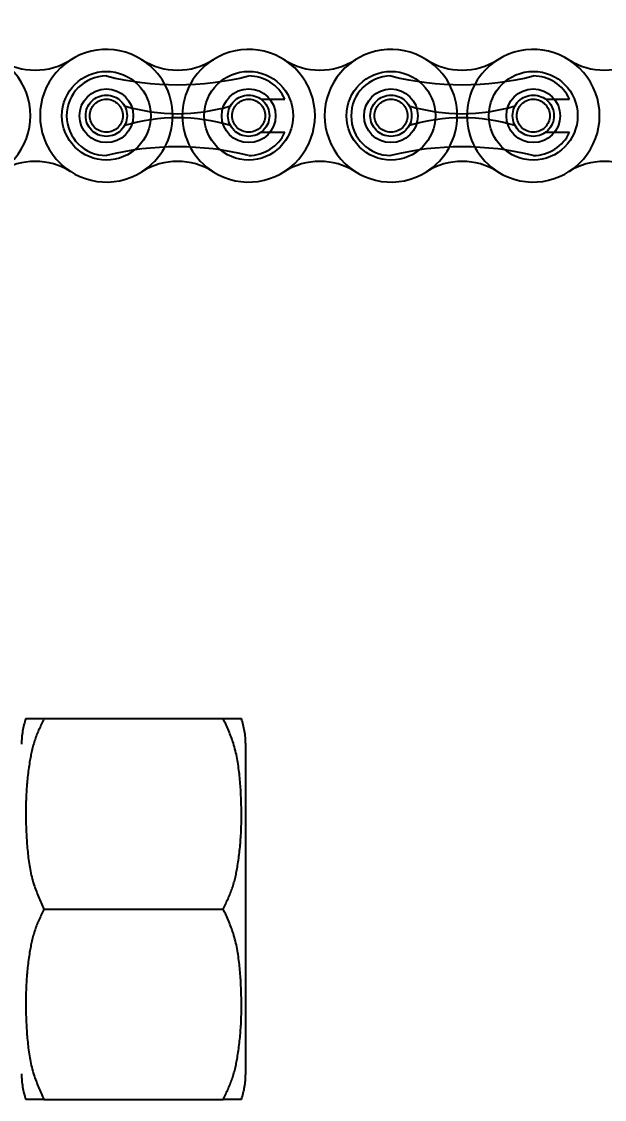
# Model space of a CAD drawing. Header units: metres. Extents: x 0 to 21025, y 0 to 14850.
# Drawn here: x 2351.6 to 2403.6, y 6315.9 to 6412.1 of the extents above; entities that cross this region are included whole.
import ezdxf

# ---------------------------------------------------------------- set-up
doc = ezdxf.new("R2010")
doc.units = ezdxf.units.M
doc.header["$LTSCALE"] = 25
doc.linetypes.add('HIDDEN2', pattern=[4.7625, 3.175, -1.5875])
for name, color, linetype in [('18_COTAS', 7, 'Continuous'), ('SL4', 4, 'Continuous'), ('ST1', 7, 'HIDDEN2')]:
    doc.layers.add(name, color=color, linetype=linetype)
doc.styles.add('ROMANS', font='ROMANS.SHX')
doc.dimstyles.new('25___1-25', dxfattribs={"dimscale": 25, "dimtxt": 2.5, "dimasz": 2, "dimexe": 1.5, "dimexo": 1, "dimgap": 0.5, "dimtad": 1, "dimzin": 12, "dimtxsty": 'ROMANS', "dimcen": 0, "dimclrd": 256, "dimclre": 256, "dimclrt": 3, "dimazin": 3, "dimtfac": 1, "dimtmove": 0, "dimatfit": 0, "dimfxl": 1, "dimlwd": -1, "dimlwe": -1, "dimarcsym": 0})

# ---------------------------------------------------------------- blocks, each defined once
blk = doc.blocks.new('*D13')
at = {"layer": '18_COTAS', "transparency": 16777216}
for p, q in [((2083.564, 6357.865), (2083.564, 7037.945)), ((6382.514, 6357.865), (6382.514, 7037.945)), ((2133.564, 7000.445), (6332.514, 7000.445))]:
    blk.add_line(p, q, dxfattribs=at)
for points in [[(2133.564, 7008.778), (2133.564, 6992.112), (2083.564, 7000.445)], [(6332.514, 7008.778), (6332.514, 6992.112), (6382.514, 7000.445)]]:
    blk.add_solid(points, dxfattribs=at)
at = {"layer": 'Defpoints', "color": 0, "transparency": 16777216}
for p in [(6382.514, 7000.445), (2083.564, 6332.865), (6382.514, 6332.865)]:
    blk.add_point(p, dxfattribs=at)
at = {"layer": '18_COTAS', "color": 3, "transparency": 16777216, "insert": (4233.039, 7050.147), "char_height": 62.5, "attachment_point": 5, "style": 'ROMANS'}
blk.add_mtext('4298,95', dxfattribs=at)

msp = doc.modelspace()

# ---------------------------------------------------------------- linework, layer by layer
at = {"layer": 'SL4'}
for centre, radius in [((2359.131, 6403.705), 2.398), ((2371.831, 6403.705), 2.399), ((2384.531, 6403.705), 2.398), ((2397.23, 6403.705), 2.398)]:
    msp.add_circle(centre, radius, dxfattribs=at)
for centre, start, end in [((2346.431, 6403.705), 237.56669, 122.43331), ((2359.131, 6403.705), 57.56669, 302.43331), ((2371.831, 6403.705), 237.56669, 122.43331), ((2384.531, 6403.705), 57.56669, 302.43331), ((2397.23, 6403.705), 237.56669, 122.43331), ((2352.781, 6413.698), 237.56669, 302.43331), ((2365.481, 6413.698), 237.56669, 302.43331), ((2378.181, 6413.698), 237.56669, 302.43331), ((2390.881, 6413.698), 237.56669, 302.43331), ((2403.58, 6413.698), 237.56669, 302.43331), ((2352.781, 6393.712), 57.56669, 122.43331), ((2365.481, 6393.712), 57.56669, 122.43331), ((2378.181, 6393.712), 57.56669, 122.43331), ((2390.881, 6393.712), 57.56669, 122.43331), ((2403.58, 6393.712), 57.56669, 122.43331)]:
    msp.add_arc(centre, 5.92, start, end, dxfattribs=at)
at = {"layer": 'ST1'}
for p, q in [((2372.938, 6405.181), (2375.061, 6405.181)), ((2398.338, 6405.181), (2400.461, 6405.181)), ((2372.938, 6402.229), (2375.061, 6402.229)), ((2398.338, 6402.229), (2400.461, 6402.229)), ((2353.564, 6349.865), (2369.564, 6349.865)), ((2371.564, 6332.865), (2371.564, 6347.588)), ((2353.564, 6332.865), (2369.564, 6332.865)), ((2371.564, 6318.143), (2371.564, 6332.865)), ((2353.564, 6315.865), (2369.564, 6315.865))]:
    msp.add_line(p, q, dxfattribs=at)
for centre, radius in [((2359.131, 6403.705), 3.96), ((2371.831, 6403.705), 3.96), ((2384.531, 6403.705), 3.96), ((2397.23, 6403.705), 3.96), ((2359.131, 6403.705), 1.845), ((2359.131, 6403.705), 1.476), ((2371.831, 6403.705), 1.845), ((2371.831, 6403.705), 1.476), ((2384.531, 6403.705), 1.845), ((2384.531, 6403.705), 1.476), ((2397.23, 6403.705), 1.845), ((2397.23, 6403.705), 1.476)]:
    msp.add_circle(centre, radius, dxfattribs=at)
for centre, radius, start, end in [((2359.131, 6403.705), 5.92, 302.43324, 57.56676), ((2371.831, 6403.705), 5.92, 122.43328, 237.56672), ((2384.531, 6403.705), 5.92, 302.43324, 57.56676), ((2397.23, 6403.705), 5.92, 122.43328, 237.56672), ((2359.131, 6403.705), 3.552, 90, 270), ((2365.481, 6432.802), 26.322, 256.04015, 283.95985), ((2371.831, 6403.705), 3.552, 24.55336, 90), ((2384.531, 6403.705), 3.552, 90, 270), ((2390.881, 6432.802), 26.322, 256.04015, 283.95985), ((2397.23, 6403.705), 3.552, 24.55336, 90), ((2365.481, 6420.058), 16.175, 252.993, 287.007), ((2390.881, 6420.058), 16.175, 252.993, 287.007), ((2365.481, 6387.353), 16.175, 72.993, 107.007), ((2390.881, 6387.353), 16.175, 72.993, 107.007), ((2371.831, 6403.705), 3.552, 270, 335.44664), ((2397.23, 6403.705), 3.552, 270, 335.44664), ((2365.481, 6374.609), 26.322, 76.04015, 103.95985), ((2390.881, 6374.609), 26.322, 76.04015, 103.95985), ((2358.585, 6347.588), 7.021, 161.06733, 180), ((2364.543, 6347.588), 7.021, 0, 18.95845), ((2358.585, 6318.143), 7.021, 180, 198.95845), ((2364.543, 6318.143), 7.021, 341.06733, 0)]:
    msp.add_arc(centre, radius, start, end, dxfattribs=at)
for points, knots in [([(2351.944, 6349.865), (2351.944, 6349.865), (2351.9, 6349.865), (2352.043, 6349.865), (2352.455, 6349.865), (2353.127, 6349.865), (2353.55, 6349.865), (2353.564, 6349.865)], [0, 0, 0, 0, 0.000027, 0.352836, 0.709338, 0.990629, 1, 1, 1, 1]), ([(2353.564, 6349.865), (2353.272, 6349.25), (2352.68, 6348.003), (2352.208, 6345.781), (2351.947, 6343.304), (2351.923, 6340.564), (2352.077, 6337.807), (2352.505, 6335.177), (2353.233, 6333.588), (2353.564, 6332.865)], [0, 0, 0, 0, 0.114678, 0.232485, 0.388423, 0.5445, 0.705441, 0.865997, 1, 1, 1, 1]), ([(2369.564, 6332.865), (2369.856, 6333.481), (2370.449, 6334.728), (2370.92, 6336.949), (2371.182, 6339.426), (2371.205, 6342.167), (2371.051, 6344.924), (2370.623, 6347.554), (2369.895, 6349.143), (2369.564, 6349.865)], [0, 0, 0, 0, 0.114678, 0.232485, 0.388423, 0.5445, 0.705441, 0.865997, 1, 1, 1, 1]), ([(2369.564, 6349.865), (2369.953, 6349.865), (2370.744, 6349.865), (2371.08, 6349.865), (2371.228, 6349.865), (2371.184, 6349.865), (2371.184, 6349.865)], [0, 0, 0, 0, 0.323914, 0.6596195, 0.9996951, 1, 1, 1, 1]), ([(2353.564, 6332.865), (2353.272, 6332.25), (2352.68, 6331.003), (2352.208, 6328.781), (2351.947, 6326.304), (2351.923, 6323.564), (2352.077, 6320.807), (2352.505, 6318.177), (2353.233, 6316.588), (2353.564, 6315.865)], [0, 0, 0, 0, 0.114678, 0.232485, 0.388423, 0.5445, 0.705441, 0.865997, 1, 1, 1, 1]), ([(2369.564, 6315.865), (2369.856, 6316.481), (2370.449, 6317.728), (2370.92, 6319.949), (2371.182, 6322.426), (2371.205, 6325.167), (2371.051, 6327.924), (2370.623, 6330.554), (2369.895, 6332.143), (2369.564, 6332.865)], [0, 0, 0, 0, 0.114678, 0.232485, 0.388423, 0.5445, 0.705441, 0.865997, 1, 1, 1, 1]), ([(2353.564, 6315.865), (2353.176, 6315.865), (2352.384, 6315.865), (2352.049, 6315.865), (2351.9, 6315.865), (2351.944, 6315.865), (2351.944, 6315.865)], [0, 0, 0, 0, 0.323914, 0.659619, 0.999695, 1, 1, 1, 1]), ([(2371.184, 6315.865), (2371.184, 6315.865), (2371.228, 6315.865), (2371.086, 6315.865), (2370.674, 6315.865), (2370.001, 6315.865), (2369.578, 6315.865), (2369.564, 6315.865)], [0, 0, 0, 0, 0.000027, 0.352836, 0.709338, 0.990629, 1, 1, 1, 1])]:
    msp.add_open_spline(points, degree=3, knots=knots, dxfattribs=at)

# ---------------------------------------------------------------- dimensions: what is measured, and where the dimension line sits
at = {"layer": '18_COTAS'}
dim = msp.add_linear_dim(base=(6382.514, 7000.445), p1=(2083.564, 6332.865), p2=(6382.514, 6332.865), dimstyle='25___1-25', dxfattribs=at)
dim.commit()
dim.dimension.update_dxf_attribs({"geometry": '*D13', "text_midpoint": (4233.039, 7050.147)})

doc.saveas('drawing.dxf')
